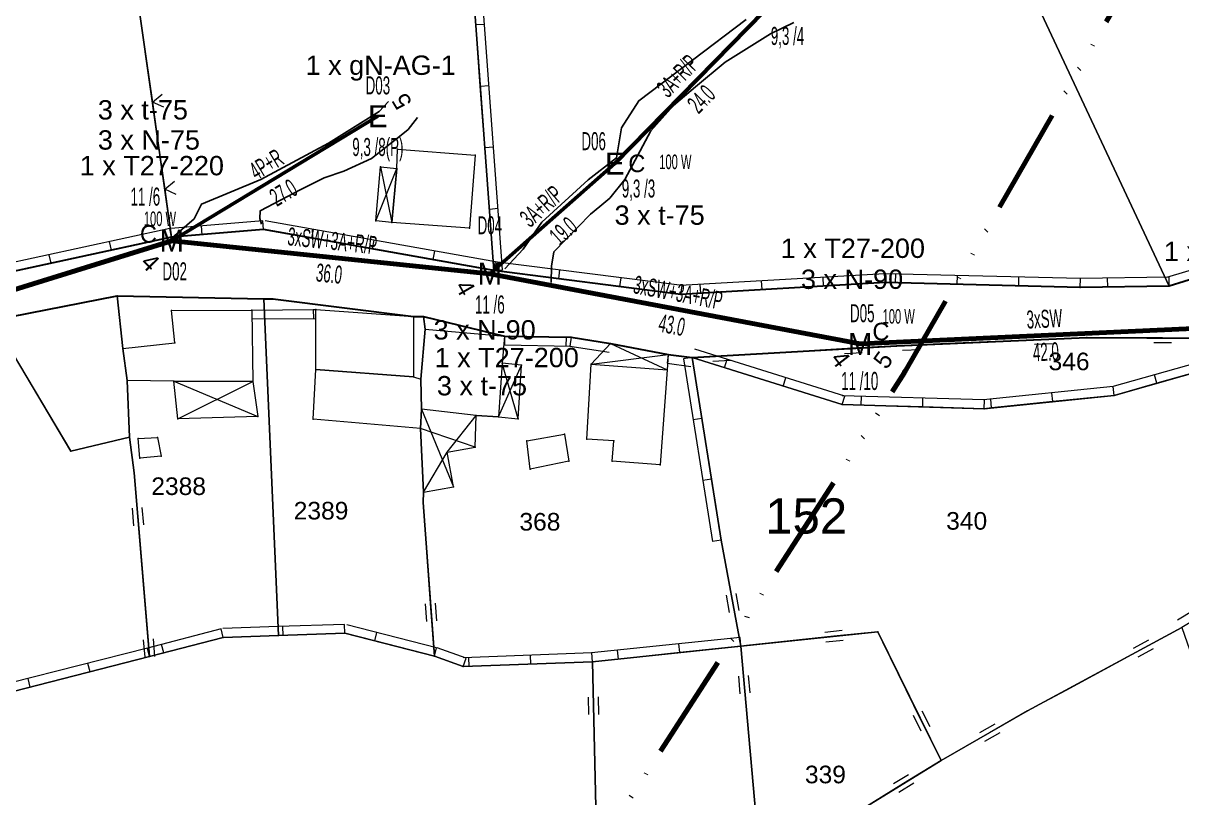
# Model space of a CAD drawing. Header units: millimetres. Extents: x 614452 to 616952, y 4151662 to 4153442.
# Drawn here: x 615703.1 to 615834.9, y 4152404.9 to 4152493 of the extents above; entities that cross this region are included whole.
import ezdxf
from ezdxf.enums import TextEntityAlignment as Align
from ezdxf.xclip import XClip

# ---------------------------------------------------------------- set-up
doc = ezdxf.new("R2010")
doc.units = ezdxf.units.MM
doc.header["$XCLIPFRAME"] = 2
doc.linetypes.add('ACAD_ISO14W100', pattern=[24, 12, -3, 0, -3, 0, -3, 0, -3])
for name, color, linetype, lineweight in [('02_ADA_ALN_YENI', 7, 'Continuous', 30), ('02_ADA_NO_YENI', 18, 'Continuous', 0), ('03_PARSEL_ALN_ESKI', 18, 'Continuous', 0), ('03_PARSEL_ALN_YENI', 171, 'Continuous', 0), ('03_PARSEL_NO_ESKI', 5, 'Continuous', 0), ('03_PARSEL_SNR_YENI', 5, 'Continuous', 0), ('04_YAPI_ALN_TSCLSIZ', 18, 'Continuous', 0), ('04_YAPI_SNR_TSCL', 232, 'Continuous', 0), ('04_YAPI_SNR_TSCLSZ', 77, 'Continuous', 0), ('06_DETAY_SNR_KROKI', 4, 'Continuous', 0), ('07_SNRTIP_GECERLI', 30, 'Continuous', 0), ('07_SNRTIP_SABIT', 18, 'Continuous', 0), ('DIREK_AG_YENI', 108, 'Continuous', 25), ('DIREK_OG_YENI', 10, 'Continuous', 25), ('HAT_AG_HAVAI_YENI', 3, 'Continuous', 50), ('HAT_OG_HAVAI_YENI', 1, 'Continuous', 70), ('NOKTA_PARSEL_ESKI', 6, 'Continuous', 0), ('NOKTA_PARSEL_YENI', 30, 'Continuous', 0), ('NOKTA_YAPI_TSCL', 232, 'Continuous', 0), ('NOKTA_YAPI_TSCLSIZ', 77, 'Continuous', 0), ('TRAFO_BOLGE_TUM', 254, 'ACAD_ISO14W100', 70)]:
    doc.layers.add(name, color=color, linetype=linetype, lineweight=lineweight)
doc.layers.add('LAMBA_GUCU', color=4, linetype='Continuous')
doc.layers.add('Unknown_Point_Feature', color=7, linetype='Continuous')
doc.styles.add('Direk', font='B_CAD')
doc.styles.get("Standard").update_dxf_attribs({"font": 'Arial'})

# ---------------------------------------------------------------- blocks, each defined once
blk = doc.blocks.new('fggg')
at = {"layer": '02_ADA_ALN_YENI', "color": 252}
for points in [[(615843.67, 4152466.25, 0), (615833.43, 4152463.1, 0), (615823.31, 4152462.94, 0), (615801.12, 4152463.5, 0), (615777.92, 4152462.15, 0), (615756.64, 4152464.87, 0), (615730.45, 4152469.52, 0), (615720, 4152468.64, 0), (615697.59, 4152463.79, 0)], [(615699.68, 4152459.21, 0), (615713.81, 4152461.97, 0), (615730.51, 4152461.65, 0), (615731.51, 4152461.66, 0), (615747.52, 4152459.63, 0), (615748.65, 4152459.64, 0), (615757.86, 4152457.41, 0), (615765.42, 4152457.27, 0), (615769.92, 4152456.57, 0), (615776.48, 4152455.33, 0), (615779.18, 4152454.96, 0), (615802.46, 4152456.31, 0), (615824.07, 4152457.26, 0), (615837.67, 4152457.19, 0)]]:
    blk.add_polyline3d(points, dxfattribs=at)
at = {"layer": '03_PARSEL_ALN_ESKI', "color": 252}
for p in [(615822.34, 4152454.53), (615721.2, 4152440.35), (615737.39, 4152437.57), (615762.17, 4152436.31), (615810.7, 4152436.41), (615794.64, 4152407.59)]:
    blk.add_point(p, dxfattribs=at)
at = {"layer": '03_PARSEL_ALN_YENI', "color": 252}
for points in [[(615742.03, 4152608.91, 0), (615892.46, 4152514.42, 0), (615920.44, 4152516.29, 0), (615908.14, 4152502.5, 0), (615901.9, 4152496.9, 0), (615887.65, 4152486.41, 0), (615870.13, 4152476.76, 0), (615863.78, 4152472.74, 0), (615843.67, 4152466.25, 0), (615833.43, 4152463.1, 0), (615797.02, 4152540.78, 0), (615772.25, 4152571.92, 0), (615761.13, 4152580.07, 0), (615758.13, 4152585.47, 0), (615747.06, 4152595.76, 0), (615734.79, 4152607.75, 0), (615742.03, 4152608.91, 0)], [(615715.08, 4152524.55, 0), (615714.56, 4152564.03, 0), (615717.37, 4152565.53, 0), (615718.56, 4152565.96, 0), (615736.51, 4152571.55, 0), (615753.98, 4152576.71, 0), (615761.13, 4152580.07, 0), (615772.25, 4152571.92, 0), (615797.02, 4152540.78, 0), (615833.43, 4152463.1, 0), (615823.31, 4152462.94, 0), (615801.12, 4152463.5, 0), (615777.92, 4152462.15, 0), (615756.64, 4152464.87, 0), (615754.48, 4152494.27, 0), (615753.4, 4152516.45, 0), (615734.67, 4152520.11, 0), (615715.08, 4152524.55, 0)], [(615756.64, 4152464.87, 0), (615730.45, 4152469.52, 0), (615720, 4152468.64, 0), (615715.71, 4152498.84, 0), (615715.08, 4152524.55, 0), (615734.67, 4152520.11, 0), (615753.4, 4152516.45, 0), (615754.48, 4152494.27, 0), (615756.64, 4152464.87, 0)], [(615873.45, 4152470.33, 0), (615906.6, 4152476.74, 0), (615904.67, 4152472.52, 0), (615879.42, 4152465.08, 0), (615869.41, 4152462.02, 0), (615858.41, 4152460.37, 0), (615848.05, 4152456.7, 0), (615838.77, 4152453.95, 0), (615827.16, 4152450.67, 0), (615812.4, 4152449.16, 0), (615796.23, 4152449.63, 0), (615779.18, 4152454.96, 0), (615802.46, 4152456.31, 0), (615824.07, 4152457.26, 0), (615837.67, 4152457.19, 0), (615846.6, 4152460.28, 0), (615862.2, 4152465.2, 0), (615873.45, 4152470.33, 0)], [(615685.83, 4152454.94, 0), (615699.68, 4152459.21, 0), (615713.81, 4152461.97, 0), (615714.45, 4152456, 0), (615714.94, 4152452.37, 0), (615715.22, 4152445.93, 0), (615715.75, 4152441.88, 0), (615717.51, 4152420.98, 0), (615701.99, 4152417.02, 0), (615698.18, 4152414.17, 0), (615692.83, 4152428, 0), (615691.05, 4152434.02, 0), (615690.86, 4152435.26, 0), (615689.56, 4152442.58, 0), (615686.23, 4152454.13, 0), (615685.83, 4152454.94, 0)], [(615730.51, 4152461.65, 0), (615732.16, 4152423.39, 0), (615725.88, 4152423.17, 0), (615717.51, 4152420.98, 0), (615715.75, 4152441.88, 0), (615715.22, 4152445.93, 0), (615714.94, 4152452.37, 0), (615714.45, 4152456, 0), (615713.81, 4152461.97, 0), (615730.51, 4152461.65, 0)], [(615732.16, 4152423.39, 0), (615730.51, 4152461.65, 0), (615731.51, 4152461.66, 0), (615747.52, 4152459.63, 0), (615748.65, 4152459.64, 0), (615748.84, 4152458.18, 0), (615748.35, 4152452.51, 0), (615748.41, 4152449.12, 0), (615748.31, 4152446.91, 0), (615748.64, 4152439.68, 0), (615748.62, 4152438.5, 0), (615749.88, 4152421.02, 0), (615739.69, 4152423.64, 0), (615732.16, 4152423.39, 0)], [(615784.74, 4152422.17, 0), (615767.84, 4152420.4, 0), (615753.17, 4152419.85, 0), (615749.88, 4152421.02, 0), (615748.62, 4152438.5, 0), (615748.64, 4152439.68, 0), (615748.31, 4152446.91, 0), (615748.41, 4152449.12, 0), (615748.35, 4152452.51, 0), (615748.84, 4152458.18, 0), (615748.65, 4152459.64, 0), (615757.86, 4152457.41, 0), (615765.42, 4152457.27, 0), (615769.92, 4152456.57, 0), (615776.48, 4152455.33, 0), (615779.18, 4152454.96, 0), (615782.48, 4152434.22, 0), (615784.74, 4152422.17, 0)], [(615812.4, 4152449.16, 0), (615827.16, 4152450.67, 0), (615838.77, 4152453.95, 0), (615848.05, 4152456.7, 0), (615852.01, 4152447.82, 0), (615844.1, 4152440.35, 0), (615838.28, 4152433.59, 0), (615838.59, 4152426.51, 0), (615834.86, 4152424.28, 0), (615817.33, 4152414.81, 0), (615807.49, 4152409.17, 0), (615800.28, 4152423.81, 0), (615784.74, 4152422.17, 0), (615782.48, 4152434.22, 0), (615779.18, 4152454.96, 0), (615796.23, 4152449.63, 0), (615812.4, 4152449.16, 0)], [(615842.75, 4152401.69, 0), (615826.14, 4152392.46, 0), (615819.05, 4152387.99, 0), (615808.41, 4152382.93, 0), (615804.2, 4152392.84, 0), (615798.5, 4152403.65, 0), (615807.49, 4152409.17, 0), (615817.33, 4152414.81, 0), (615834.86, 4152424.28, 0), (615842.75, 4152401.69, 0)], [(615767.86, 4152371.65, 0), (615748.62, 4152379.49, 0), (615727.68, 4152390.42, 0), (615719.24, 4152393.7, 0), (615711.92, 4152394.33, 0), (615700.6, 4152398.98, 0), (615690.65, 4152403.47, 0), (615690.33, 4152406.08, 0), (615698.18, 4152414.17, 0), (615701.99, 4152417.02, 0), (615717.51, 4152420.98, 0), (615725.88, 4152423.17, 0), (615732.16, 4152423.39, 0), (615739.69, 4152423.64, 0), (615749.88, 4152421.02, 0), (615753.17, 4152419.85, 0), (615767.84, 4152420.4, 0), (615768.38, 4152397.34, 0), (615775.99, 4152373.46, 0), (615767.86, 4152371.65, 0)], [(615784.74, 4152422.17, 0), (615800.28, 4152423.81, 0), (615807.49, 4152409.17, 0), (615798.5, 4152403.65, 0), (615804.2, 4152392.84, 0), (615808.41, 4152382.93, 0), (615793.33, 4152378.38, 0), (615786.9, 4152397.88, 0), (615784.74, 4152422.17, 0)], [(615793.33, 4152378.38, 0), (615775.99, 4152373.46, 0), (615768.38, 4152397.34, 0), (615767.84, 4152420.4, 0), (615784.74, 4152422.17, 0), (615786.9, 4152397.88, 0), (615793.33, 4152378.38, 0)]]:
    blk.add_polyline3d(points, close=True, dxfattribs=at)
blk.add_polyline3d([(615690.13, 4152550.38, 0), (615714.56, 4152564.03, 0), (615715.08, 4152524.55, 0), (615715.71, 4152498.84, 0), (615720, 4152468.64, 0), (615697.59, 4152463.79, 0)], dxfattribs=at)
at = {"layer": '03_PARSEL_SNR_YENI', "color": 252}
for p, q in [((615747.52, 4152459.63, 641.89), (615748.65, 4152459.64, 642.28)), ((615748.65, 4152459.64, 642.28), (615748.84, 4152458.18, 641.57)), ((615757.86, 4152457.41, 0.95), (615757.85, 4152456.41, 0.95)), ((615757.86, 4152457.41, 0.95), (615764.86, 4152457.28, 0.95)), ((615764.86, 4152457.28, 0.95), (615764.84, 4152456.28, 0.95)), ((615764.86, 4152457.28, 0.95), (615765.42, 4152457.27, 0.95)), ((615765.42, 4152457.27, 0.95), (615765.27, 4152456.28, 0.95)), ((615765.42, 4152457.27, 0.95), (615769.92, 4152456.57, 0.95)), ((615757.85, 4152456.41, 0.95), (615765.4, 4152456.27, 0.95)), ((615765.27, 4152456.28, 0.95), (615769.77, 4152455.59, 0.95)), ((615776.48, 4152455.33, 0.95), (615776.34, 4152454.34, 0.95)), ((615776.48, 4152455.33, 0.95), (615779.18, 4152454.96, 0.95)), ((615776.34, 4152454.34, 0.95), (615779.05, 4152453.97, 0.95)), ((615715.75, 4152441.88, 0.95), (615715.22, 4152445.93, 0.95)), ((615748.62, 4152438.5, 0.95), (615748.64, 4152439.68, 0.95))]:
    blk.add_line(p, q, dxfattribs=at)
for p in [(615757.86, 4152457.41, 640.88), (615765.42, 4152457.27, 641.1), (615765.42, 4152457.27, 641.1), (615769.92, 4152456.57, 641.05), (615776.48, 4152455.33, 640.03), (615779.18, 4152454.96, 640.67), (615715.22, 4152445.93, 638.24), (615715.75, 4152441.88, 634.93), (615748.64, 4152439.68, 636.74), (615748.62, 4152438.5, 634.32)]:
    blk.add_point(p, dxfattribs=at)
at = {"layer": '04_YAPI_ALN_TSCLSIZ', "color": 252}
for points in [[(615754.52, 4152477.97, 0), (615753.89, 4152469.66, 0), (615745.06, 4152470.31, 0), (615745.62, 4152476.47, 0), (615745.7, 4152478.66, 0), (615754.52, 4152477.97, 0)], [(615715.22, 4152445.93, 0), (615708.55, 4152444.35, 0), (615699.68, 4152459.21, 0), (615713.81, 4152461.97, 0), (615714.45, 4152456, 0), (615714.94, 4152452.37, 0), (615715.22, 4152445.93, 0)], [(615719.98, 4152460.33, 0), (615729.12, 4152460.37, 0), (615729.26, 4152452.26, 0), (615720.25, 4152452.28, 0), (615714.94, 4152452.37, 0), (615714.45, 4152456, 0), (615720.38, 4152456.64, 0), (615719.98, 4152460.33, 0)], [(615736.41, 4152460.42, 0), (615747.52, 4152459.63, 0), (615747.5, 4152452.77, 0), (615736.4, 4152453.63, 0), (615736.41, 4152460.42, 0)], [(615748.84, 4152458.18, 0), (615757.86, 4152457.41, 0), (615757.6, 4152454.34, 0), (615757.17, 4152448.23, 0), (615754.62, 4152448.4, 0), (615748.41, 4152449.12, 0), (615748.35, 4152452.51, 0), (615748.84, 4152458.18, 0)], [(615736.4, 4152453.63, 0), (615747.5, 4152452.77, 0), (615748.35, 4152452.51, 0), (615748.41, 4152449.12, 0), (615748.31, 4152446.91, 0), (615736.1, 4152447.98, 0), (615736.4, 4152453.63, 0)], [(615716.22, 4152445.77, 0), (615718.39, 4152445.88, 0), (615718.83, 4152443.75, 0), (615716.4, 4152443.52, 0), (615716.22, 4152445.77, 0)], [(615765.15, 4152443.21, 0), (615760.77, 4152442.3, 0), (615760.39, 4152445.52, 0), (615764.66, 4152446.27, 0), (615765.15, 4152443.21, 0)]]:
    blk.add_polyline3d(points, close=True, dxfattribs=at)
at = {"layer": '04_YAPI_SNR_TSCL', "color": 252}
for p, q in [((615767.21, 4152445.71, 638.95), (615767.7, 4152454.2, 640.51)), ((615767.7, 4152454.2, 640.51), (615776.34, 4152453.58, 640.78)), ((615776.34, 4152453.58, 640.78), (615775.57, 4152442.79, 637.74)), ((615770.27, 4152445.49, 638.64), (615767.21, 4152445.71, 638.95)), ((615770.1, 4152443.19, 638.31), (615770.27, 4152445.49, 638.64)), ((615775.57, 4152442.79, 637.74), (615770.1, 4152443.19, 638.31))]:
    blk.add_line(p, q, dxfattribs=at)
at = {"layer": '04_YAPI_SNR_TSCLSZ', "color": 252}
for p, q in [((615745.62, 4152476.47, 644.55), (615745.7, 4152478.66, 644.89)), ((615745.7, 4152478.66, 644.89), (615754.52, 4152477.97, 646.5)), ((615754.52, 4152477.97, 646.5), (615753.89, 4152469.66, 644.37)), ((615743.21, 4152470.51, 644.11), (615743.77, 4152476.64, 644.71)), ((615743.21, 4152470.51, 644.11), (615745.62, 4152476.47, 644.55)), ((615743.77, 4152476.64, 644.71), (615745.62, 4152476.47, 644.55)), ((615743.77, 4152476.64, 644.71), (615745.06, 4152470.31, 644.17)), ((615745.62, 4152476.47, 644.55), (615745.06, 4152470.31, 644.17)), ((615745.06, 4152470.31, 644.17), (615743.21, 4152470.51, 644.11)), ((615753.89, 4152469.66, 644.37), (615745.06, 4152470.31, 644.17)), ((615713.81, 4152461.97, 641.52), (615699.68, 4152459.21, 641.72)), ((615714.45, 4152456, 640.31), (615713.81, 4152461.97, 641.52)), ((615719.98, 4152460.33, 640.49), (615729.12, 4152460.37, 640.71)), ((615720.38, 4152456.64, 641.4), (615719.98, 4152460.33, 640.49)), ((615729.12, 4152460.37, 640.71), (615729.26, 4152452.26, 639.58)), ((615736.4, 4152453.63, 641.12), (615736.41, 4152460.42, 641.79)), ((615736.41, 4152460.42, 641.79), (615747.52, 4152459.63, 641.89)), ((615699.68, 4152459.21, 641.72), (615708.55, 4152444.35, 638.69)), ((615747.52, 4152459.63, 641.89), (615747.5, 4152452.77, 639.81)), ((615748.35, 4152452.51, 639), (615748.84, 4152458.18, 641.57)), ((615748.84, 4152458.18, 641.57), (615757.86, 4152457.41, 640.88)), ((615757.86, 4152457.41, 640.88), (615757.6, 4152454.34, 641.77)), ((615714.45, 4152456, 640.31), (615720.38, 4152456.64, 641.4)), ((615714.94, 4152452.37, 642.35), (615714.45, 4152456, 640.31)), ((615767.7, 4152454.2, 640.51), (615769.92, 4152456.57, 641.05)), ((615769.92, 4152456.57, 641.05), (615776.48, 4152455.33, 640.03)), ((615769.92, 4152456.57, 641.05), (615776.34, 4152453.58, 640.78)), ((615767.7, 4152454.2, 640.51), (615776.48, 4152455.33, 640.03)), ((615776.48, 4152455.33, 640.03), (615776.34, 4152453.58, 640.78)), ((615736.1, 4152447.98, 637.04), (615736.4, 4152453.63, 641.12)), ((615736.4, 4152453.63, 641.12), (615747.5, 4152452.77, 639.81)), ((615757.6, 4152454.34, 641.77), (615757.17, 4152448.23, 638.44)), ((615757.17, 4152448.23, 638.44), (615759.78, 4152454.1, 641.19)), ((615759.78, 4152454.1, 641.19), (615757.6, 4152454.34, 641.77)), ((615759.4, 4152448.02, 641.82), (615757.6, 4152454.34, 641.77)), ((615759.4, 4152448.02, 641.82), (615759.78, 4152454.1, 641.19)), ((615720.25, 4152452.28, 640.7), (615714.94, 4152452.37, 642.35)), ((615715.22, 4152445.93, 638.24), (615714.94, 4152452.37, 642.35)), ((615720.25, 4152452.28, 640.7), (615729.26, 4152452.26, 639.58)), ((615720.7, 4152448.02, 640.17), (615720.25, 4152452.28, 640.7)), ((615720.25, 4152452.28, 640.7), (615729.82, 4152448.27, 636.74)), ((615720.7, 4152448.02, 640.17), (615729.26, 4152452.26, 639.58)), ((615729.26, 4152452.26, 639.58), (615729.82, 4152448.27, 636.74)), ((615747.5, 4152452.77, 639.81), (615748.35, 4152452.51, 639)), ((615748.35, 4152452.51, 639), (615748.41, 4152449.12, 637.11)), ((615729.82, 4152448.27, 636.74), (615720.7, 4152448.02, 640.17)), ((615748.31, 4152446.91, 637.9), (615736.1, 4152447.98, 637.04)), ((615748.41, 4152449.12, 637.11), (615748.31, 4152446.91, 637.9)), ((615748.41, 4152449.12, 637.11), (615752.05, 4152440.29, 636.62)), ((615754.62, 4152448.4, 638.56), (615748.41, 4152449.12, 637.11)), ((615751.35, 4152444.2, 639.33), (615754.62, 4152448.4, 638.56)), ((615754.52, 4152444.77, 637.62), (615754.62, 4152448.4, 638.56)), ((615754.62, 4152448.4, 638.56), (615757.17, 4152448.23, 638.44)), ((615757.17, 4152448.23, 638.44), (615759.4, 4152448.02, 641.82)), ((615748.31, 4152446.91, 637.9), (615748.64, 4152439.68, 636.74)), ((615754.52, 4152444.77, 637.62), (615748.31, 4152446.91, 637.9)), ((615708.55, 4152444.35, 638.69), (615715.22, 4152445.93, 638.24)), ((615716.22, 4152445.77, 637.52), (615718.39, 4152445.88, 638.51)), ((615716.4, 4152443.52, 637.06), (615716.22, 4152445.77, 637.52)), ((615718.39, 4152445.88, 638.51), (615718.83, 4152443.75, 636.47)), ((615760.39, 4152445.52, 640.73), (615764.66, 4152446.27, 639.53)), ((615760.77, 4152442.3, 639.49), (615760.39, 4152445.52, 640.73)), ((615764.66, 4152446.27, 639.53), (615765.15, 4152443.21, 639.53)), ((615748.64, 4152439.68, 636.74), (615751.35, 4152444.2, 639.33)), ((615751.35, 4152444.2, 639.33), (615754.52, 4152444.77, 637.62)), ((615752.05, 4152440.29, 636.62), (615751.35, 4152444.2, 639.33)), ((615718.83, 4152443.75, 636.47), (615716.4, 4152443.52, 637.06)), ((615765.15, 4152443.21, 639.53), (615760.77, 4152442.3, 639.49)), ((615748.64, 4152439.68, 636.74), (615752.05, 4152440.29, 636.62))]:
    blk.add_line(p, q, dxfattribs=at)
at = {"layer": '06_DETAY_SNR_KROKI', "color": 252}
for p, q in [((615754.59, 4152492.8, 0.95), (615754.48, 4152494.27, 0.95)), ((615757.64, 4152464.95, 0.95), (615755.48, 4152494.34, 0.95)), ((615716.41, 4152493.89, 0.95), (615717.12, 4152488.94, 0.95)), ((615754.59, 4152492.8, 0.95), (615755.59, 4152492.87, 0.95)), ((615755.1, 4152485.82, 0.95), (615754.59, 4152492.8, 0.95)), ((615717.12, 4152488.94, 0.95), (615717.82, 4152483.99, 0.95)), ((615717.82, 4152483.99, 0.95), (615718.92, 4152484.9, 0.95)), ((615755.1, 4152485.82, 0.95), (615756.1, 4152485.89, 0.95)), ((615755.62, 4152478.83, 0.95), (615755.1, 4152485.82, 0.95)), ((615719.13, 4152483.41, 0.95), (615717.82, 4152483.99, 0.95)), ((615717.82, 4152483.99, 0.95), (615718.52, 4152479.04, 0.95)), ((615718.52, 4152479.04, 0.95), (615719.23, 4152474.09, 0.95)), ((615755.62, 4152478.83, 0.95), (615756.61, 4152478.91, 0.95)), ((615756.13, 4152471.85, 0.95), (615755.62, 4152478.83, 0.95)), ((615719.23, 4152474.09, 0.95), (615720.33, 4152475, 0.95)), ((615720.54, 4152473.51, 0.95), (615719.23, 4152474.09, 0.95)), ((615719.23, 4152474.09, 0.95), (615719.93, 4152469.14, 0.95)), ((615756.13, 4152471.85, 0.95), (615757.13, 4152471.93, 0.95)), ((615756.64, 4152464.87, 0.95), (615756.13, 4152471.85, 0.95)), ((615730.37, 4152470.51, 0.95), (615719.92, 4152469.64, 0.95)), ((615730.45, 4152469.52, 0.95), (615730.37, 4152470.51, 0.95)), ((615756.82, 4152465.86, 0.95), (615730.63, 4152470.5, 0.95)), ((615719.79, 4152469.62, 0.95), (615697.38, 4152464.77, 0.95)), ((615720, 4152468.64, 0.95), (615719.79, 4152469.62, 0.95)), ((615719.93, 4152469.14, 0.95), (615720, 4152468.64, 0.95)), ((615723.48, 4152468.93, 0.95), (615723.39, 4152469.93, 0.95)), ((615730.45, 4152469.52, 0.95), (615723.48, 4152468.93, 0.95)), ((615735.96, 4152468.54, 0.95), (615730.45, 4152469.52, 0.95)), ((615735.96, 4152468.54, 0.95), (615736.14, 4152469.52, 0.95)), ((615713.16, 4152467.16, 0.95), (615712.95, 4152468.14, 0.95)), ((615720, 4152468.64, 0.95), (615713.16, 4152467.16, 0.95)), ((615723.48, 4152468.93, 0.95), (615720, 4152468.64, 0.95)), ((615742.86, 4152467.32, 0.95), (615735.96, 4152468.54, 0.95)), ((615742.86, 4152467.32, 0.95), (615743.03, 4152468.3, 0.95)), ((615706.32, 4152465.68, 0.95), (615706.1, 4152466.66, 0.95)), ((615713.16, 4152467.16, 0.95), (615706.32, 4152465.68, 0.95)), ((615749.75, 4152466.09, 0.95), (615742.86, 4152467.32, 0.95)), ((615749.75, 4152466.09, 0.95), (615749.92, 4152467.08, 0.95)), ((615843.38, 4152467.2, 0.95), (615833.13, 4152464.05, 0.95)), ((615706.32, 4152465.68, 0.95), (615699.47, 4152464.2, 0.95)), ((615756.64, 4152464.87, 0.95), (615749.75, 4152466.09, 0.95)), ((615756.64, 4152464.87, 0.95), (615756.82, 4152465.86, 0.95)), ((615778.04, 4152463.14, 0.95), (615756.77, 4152465.86, 0.95)), ((615757.09, 4152464.82, 0.95), (615757.21, 4152465.81, 0.95)), ((615756.64, 4152464.87, 0.95), (615757.64, 4152464.95, 0.95)), ((615757.09, 4152464.82, 0.95), (615756.64, 4152464.87, 0.95)), ((615764.03, 4152463.93, 0.95), (615757.09, 4152464.82, 0.95)), ((615764.03, 4152463.93, 0.95), (615764.16, 4152464.92, 0.95)), ((615770.97, 4152463.04, 0.95), (615764.03, 4152463.93, 0.95)), ((615770.97, 4152463.04, 0.95), (615771.1, 4152464.03, 0.95)), ((615801.07, 4152464.49, 0.95), (615777.86, 4152463.15, 0.95)), ((615794.14, 4152463.09, 0.95), (615794.08, 4152464.09, 0.95)), ((615801.12, 4152463.5, 0.95), (615801.07, 4152464.49, 0.95)), ((615823.33, 4152463.94, 0.95), (615801.15, 4152464.5, 0.95)), ((615802.31, 4152463.47, 0.95), (615802.34, 4152464.47, 0.95)), ((615809.31, 4152463.29, 0.95), (615809.34, 4152464.29, 0.95)), ((615816.31, 4152463.11, 0.95), (615816.34, 4152464.11, 0.95)), ((615833.41, 4152464.1, 0.95), (615823.29, 4152463.94, 0.95)), ((615823.31, 4152462.94, 0.95), (615823.33, 4152463.94, 0.95)), ((615826.43, 4152462.99, 0.95), (615826.41, 4152463.99, 0.95)), ((615833.43, 4152463.1, 0.95), (615833.41, 4152464.1, 0.95)), ((615836.98, 4152464.19, 0.95), (615833.43, 4152463.1, 0.95)), ((615777.92, 4152462.15, 0.95), (615770.97, 4152463.04, 0.95)), ((615777.92, 4152462.15, 0.95), (615778.04, 4152463.14, 0.95)), ((615780.16, 4152462.28, 0.95), (615780.1, 4152463.28, 0.95)), ((615787.15, 4152462.69, 0.95), (615780.16, 4152462.28, 0.95)), ((615787.15, 4152462.69, 0.95), (615787.09, 4152463.69, 0.95)), ((615794.14, 4152463.09, 0.95), (615787.15, 4152462.69, 0.95)), ((615801.12, 4152463.5, 0.95), (615794.14, 4152463.09, 0.95)), ((615802.31, 4152463.47, 0.95), (615801.12, 4152463.5, 0.95)), ((615809.31, 4152463.29, 0.95), (615802.31, 4152463.47, 0.95)), ((615816.31, 4152463.11, 0.95), (615809.31, 4152463.29, 0.95)), ((615823.31, 4152462.94, 0.95), (615816.31, 4152463.11, 0.95)), ((615826.43, 4152462.99, 0.95), (615823.31, 4152462.94, 0.95)), ((615833.43, 4152463.1, 0.95), (615826.43, 4152462.99, 0.95)), ((615780.16, 4152462.28, 0.95), (615777.92, 4152462.15, 0.95)), ((615729.12, 4152460.37, 0.95), (615736.12, 4152460.42, 0.95)), ((615729.12, 4152460.37, 0.95), (615729.13, 4152459.37, 0.95)), ((615736.12, 4152460.42, 0.95), (615736.13, 4152459.42, 0.95)), ((615736.12, 4152460.42, 0.95), (615736.41, 4152460.42, 0.95)), ((615729.13, 4152459.37, 0.95), (615736.42, 4152459.42, 0.95)), ((615824.07, 4152457.26, 0.95), (615819.08, 4152457.04, 0.95)), ((615832.67, 4152457.22, 0.95), (615824.07, 4152457.26, 0.95)), ((615837.67, 4152457.19, 0.95), (615832.67, 4152457.22, 0.95)), ((615796.53, 4152450.59, 0.95), (615779.48, 4152455.92, 0.95)), ((615797.47, 4152456.02, 0.95), (615787.49, 4152455.44, 0.95)), ((615802.46, 4152456.31, 0.95), (615797.47, 4152456.02, 0.95)), ((615804.09, 4152456.38, 0.95), (615802.46, 4152456.31, 0.95)), ((615805.12, 4152455.86, 0.95), (615803.12, 4152455.77, 0.95)), ((615809.09, 4152456.6, 0.95), (615804.09, 4152456.38, 0.95)), ((615819.08, 4152457.04, 0.95), (615809.09, 4152456.6, 0.95)), ((615820.1, 4152456.52, 0.95), (615818.1, 4152456.44, 0.95)), ((615833.67, 4152456.65, 0.95), (615831.67, 4152456.66, 0.95)), ((615779.18, 4152454.96, 0.95), (615778.2, 4152454.81, 0.95)), ((615778.2, 4152454.81, 0.95), (615781.49, 4152434.06, 0.95)), ((615782.5, 4152455.16, 0.95), (615779.18, 4152454.96, 0.95)), ((615782.87, 4152453.81, 0.95), (615779.18, 4152454.96, 0.95)), ((615779.18, 4152454.96, 0.95), (615780.28, 4152448.05, 0.95)), ((615783.53, 4152454.65, 0.95), (615781.53, 4152454.54, 0.95)), ((615787.49, 4152455.44, 0.95), (615782.5, 4152455.16, 0.95)), ((615782.87, 4152453.81, 0.95), (615783.17, 4152454.77, 0.95)), ((615798.5, 4152455.52, 0.95), (615796.51, 4152455.4, 0.95)), ((615838.5, 4152454.91, 0.95), (615826.89, 4152451.64, 0.95)), ((615789.55, 4152451.72, 0.95), (615782.87, 4152453.81, 0.95)), ((615838.77, 4152453.95, 0.95), (615832.03, 4152452.05, 0.95)), ((615789.55, 4152451.72, 0.95), (615789.85, 4152452.68, 0.95)), ((615832.03, 4152452.05, 0.95), (615827.16, 4152450.67, 0.95)), ((615832.03, 4152452.05, 0.95), (615831.76, 4152453.01, 0.95)), ((615796.23, 4152449.63, 0.95), (615789.55, 4152451.72, 0.95)), ((615796.23, 4152449.63, 0.95), (615796.53, 4152450.59, 0.95)), ((615812.43, 4152450.16, 0.95), (615796.26, 4152450.63, 0.95)), ((615798.41, 4152449.57, 0.95), (615798.44, 4152450.57, 0.95)), ((615827.05, 4152451.67, 0.95), (615812.3, 4152450.15, 0.95)), ((615820.19, 4152449.96, 0.95), (615820.09, 4152450.95, 0.95)), ((615827.16, 4152450.67, 0.95), (615820.19, 4152449.96, 0.95)), ((615827.16, 4152450.67, 0.95), (615827.05, 4152451.67, 0.95)), ((615798.41, 4152449.57, 0.95), (615796.23, 4152449.63, 0.95)), ((615805.4, 4152449.36, 0.95), (615798.41, 4152449.57, 0.95)), ((615805.4, 4152449.36, 0.95), (615805.43, 4152450.36, 0.95)), ((615812.4, 4152449.16, 0.95), (615805.4, 4152449.36, 0.95)), ((615812.4, 4152449.16, 0.95), (615812.43, 4152450.16, 0.95)), ((615813.23, 4152449.24, 0.95), (615812.4, 4152449.16, 0.95)), ((615813.23, 4152449.24, 0.95), (615813.13, 4152450.24, 0.95)), ((615820.19, 4152449.96, 0.95), (615813.23, 4152449.24, 0.95)), ((615780.28, 4152448.05, 0.95), (615779.29, 4152447.89, 0.95)), ((615780.28, 4152448.05, 0.95), (615781.38, 4152441.14, 0.95)), ((615715.75, 4152441.88, 0.95), (615716.17, 4152436.9, 0.95)), ((615781.38, 4152441.14, 0.95), (615780.39, 4152440.98, 0.95)), ((615781.38, 4152441.14, 0.95), (615782.48, 4152434.22, 0.95)), ((615715.52, 4152437.85, 0.95), (615715.69, 4152435.86, 0.95)), ((615716.64, 4152437.94, 0.95), (615716.81, 4152435.95, 0.95)), ((615748.81, 4152435.99, 0.95), (615748.62, 4152438.5, 0.95)), ((615716.17, 4152436.9, 0.95), (615717.01, 4152426.93, 0.95)), ((615749.52, 4152426.01, 0.95), (615748.81, 4152435.99, 0.95)), ((615782.48, 4152434.22, 0.95), (615781.49, 4152434.07, 0.95)), ((615782.48, 4152434.22, 0.95), (615782.48, 4152434.22, 0.95)), ((615783.81, 4152427.09, 0.95), (615782.48, 4152434.22, 0.95)), ((615784.55, 4152426.21, 0.95), (615784.18, 4152428.17, 0.95)), ((615717.01, 4152426.93, 0.95), (615717.43, 4152421.95, 0.95)), ((615749.03, 4152424.97, 0.95), (615748.89, 4152426.97, 0.95)), ((615750.15, 4152425.05, 0.95), (615750.01, 4152427.05, 0.95)), ((615783.45, 4152426, 0.95), (615783.08, 4152427.96, 0.95)), ((615784.74, 4152422.17, 0.95), (615783.81, 4152427.09, 0.95)), ((615838.08, 4152427.37, 0.95), (615834.35, 4152425.13, 0.95)), ((615749.88, 4152421.02, 0.95), (615749.52, 4152426.01, 0.95)), ((615732.13, 4152424.39, 0.95), (615725.85, 4152424.17, 0.95)), ((615739.66, 4152424.64, 0.95), (615732.13, 4152424.39, 0.95)), ((615732.16, 4152423.39, 0.95), (615732.13, 4152424.39, 0.95)), ((615732.7, 4152423.4, 0.95), (615732.66, 4152424.4, 0.95)), ((615739.69, 4152423.64, 0.95), (615739.66, 4152424.64, 0.95)), ((615750.13, 4152421.99, 0.95), (615739.94, 4152424.61, 0.95)), ((615834.86, 4152424.28, 0.95), (615830.47, 4152421.9, 0.95)), ((615716.78, 4152422.9, 0.95), (615716.95, 4152420.91, 0.95)), ((615725.63, 4152424.14, 0.95), (615717.25, 4152421.95, 0.95)), ((615717.9, 4152423, 0.95), (615718.07, 4152421, 0.95)), ((615725.88, 4152423.17, 0.95), (615719.11, 4152421.4, 0.95)), ((615725.88, 4152423.17, 0.95), (615725.63, 4152424.14, 0.95)), ((615732.16, 4152423.39, 0.95), (615725.88, 4152423.17, 0.95)), ((615732.7, 4152423.4, 0.95), (615732.16, 4152423.39, 0.95)), ((615739.69, 4152423.64, 0.95), (615732.7, 4152423.4, 0.95)), ((615743.1, 4152422.77, 0.95), (615739.69, 4152423.64, 0.95)), ((615743.1, 4152422.77, 0.95), (615743.35, 4152423.74, 0.95)), ((615784.63, 4152423.17, 0.95), (615767.73, 4152421.4, 0.95)), ((615784.74, 4152422.17, 0.95), (615784.63, 4152423.17, 0.95)), ((615795.31, 4152423.29, 0.95), (615785.36, 4152422.24, 0.95)), ((615796.24, 4152423.95, 0.95), (615794.26, 4152423.74, 0.95)), ((615800.28, 4152423.81, 0.95), (615795.31, 4152423.29, 0.95)), ((615800.87, 4152422.62, 0.95), (615800.28, 4152423.81, 0.95)), ((615831.08, 4152422.87, 0.95), (615829.32, 4152421.92, 0.95)), ((615717.26, 4152421.95, 0.95), (615701.74, 4152417.99, 0.95)), ((615717.51, 4152420.98, 0.95), (615717.26, 4152421.95, 0.95)), ((615717.43, 4152421.95, 0.95), (615717.51, 4152420.98, 0.95)), ((615719.11, 4152421.4, 0.95), (615718.86, 4152422.37, 0.95)), ((615749.88, 4152421.02, 0.95), (615743.1, 4152422.77, 0.95)), ((615749.88, 4152421.02, 0.95), (615750.13, 4152421.99, 0.95)), ((615753.51, 4152420.79, 0.95), (615750.21, 4152421.97, 0.95)), ((615770.81, 4152420.71, 0.95), (615770.71, 4152421.71, 0.95)), ((615777.78, 4152421.44, 0.95), (615777.67, 4152422.44, 0.95)), ((615784.74, 4152422.17, 0.95), (615777.78, 4152421.44, 0.95)), ((615785.36, 4152422.24, 0.95), (615784.74, 4152422.17, 0.95)), ((615785.13, 4152417.8, 0.95), (615784.74, 4152422.17, 0.95)), ((615796.36, 4152422.83, 0.95), (615794.37, 4152422.62, 0.95)), ((615805.28, 4152413.65, 0.95), (615800.87, 4152422.62, 0.95)), ((615830.47, 4152421.9, 0.95), (615821.67, 4152417.15, 0.95)), ((615831.61, 4152421.88, 0.95), (615829.85, 4152420.93, 0.95)), ((615717.51, 4152420.98, 0.95), (615710.73, 4152419.25, 0.95)), ((615719.11, 4152421.4, 0.95), (615717.51, 4152420.98, 0.95)), ((615753.17, 4152419.85, 0.95), (615749.88, 4152421.02, 0.95)), ((615767.8, 4152421.4, 0.95), (615753.14, 4152420.85, 0.95)), ((615753.17, 4152419.85, 0.95), (615753.51, 4152420.79, 0.95)), ((615753.85, 4152419.87, 0.95), (615753.81, 4152420.87, 0.95)), ((615760.84, 4152420.14, 0.95), (615760.81, 4152421.14, 0.95)), ((615767.84, 4152420.4, 0.95), (615760.84, 4152420.14, 0.95)), ((615767.84, 4152420.4, 0.95), (615767.8, 4152421.4, 0.95)), ((615770.81, 4152420.71, 0.95), (615767.84, 4152420.4, 0.95)), ((615767.84, 4152420.4, 0.95), (615767.95, 4152415.4, 0.95)), ((615777.78, 4152421.44, 0.95), (615770.81, 4152420.71, 0.95)), ((615710.73, 4152419.25, 0.95), (615703.94, 4152417.52, 0.95)), ((615710.73, 4152419.25, 0.95), (615710.48, 4152420.22, 0.95)), ((615753.85, 4152419.87, 0.95), (615753.17, 4152419.85, 0.95)), ((615760.84, 4152420.14, 0.95), (615753.85, 4152419.87, 0.95)), ((615703.94, 4152417.52, 0.95), (615703.7, 4152418.48, 0.95)), ((615784.65, 4152416.75, 0.95), (615784.48, 4152418.75, 0.95)), ((615785.57, 4152412.82, 0.95), (615785.13, 4152417.8, 0.95)), ((615785.77, 4152416.85, 0.95), (615785.6, 4152418.85, 0.95)), ((615703.94, 4152417.52, 0.95), (615701.99, 4152417.02, 0.95)), ((615767.37, 4152416.39, 0.95), (615767.42, 4152414.39, 0.95)), ((615768.49, 4152416.42, 0.95), (615768.54, 4152414.42, 0.95)), ((615821.67, 4152417.15, 0.95), (615817.33, 4152414.81, 0.95)), ((615767.95, 4152415.4, 0.95), (615768.19, 4152405.41, 0.95)), ((615805.22, 4152412.51, 0.95), (615804.34, 4152414.3, 0.95)), ((615807.49, 4152409.17, 0.95), (615805.28, 4152413.65, 0.95)), ((615806.23, 4152413, 0.95), (615805.35, 4152414.8, 0.95)), ((615817.33, 4152414.81, 0.95), (615813, 4152412.33, 0.95)), ((615786.45, 4152402.86, 0.95), (615785.57, 4152412.82, 0.95)), ((615813.59, 4152413.31, 0.95), (615811.85, 4152412.32, 0.95)), ((615814.15, 4152412.34, 0.95), (615812.41, 4152411.34, 0.95)), ((615813, 4152412.33, 0.95), (615807.49, 4152409.17, 0.95)), ((615807.49, 4152409.17, 0.95), (615803.23, 4152406.55, 0.95)), ((615803.79, 4152407.56, 0.95), (615802.08, 4152406.51, 0.95)), ((615803.23, 4152406.55, 0.95), (615798.5, 4152403.65, 0.95)), ((615804.38, 4152406.6, 0.95), (615802.67, 4152405.55, 0.95)), ((615768.19, 4152405.41, 0.95), (615768.3, 4152400.41, 0.95))]:
    blk.add_line(p, q, dxfattribs=at)
for p in [(615730.45, 4152469.52, 642.46), (615730.45, 4152469.52, 642.46), (615720, 4152468.64, 641.78), (615720, 4152468.64, 641.78), (615720, 4152468.64, 641.78), (615756.64, 4152464.87, 642.43), (615756.64, 4152464.87, 642.43), (615756.64, 4152464.87, 642.43), (615801.12, 4152463.5, 638.5), (615801.12, 4152463.5, 638.5), (615823.31, 4152462.94, 636.13), (615823.31, 4152462.94, 636.13), (615833.43, 4152463.1, 635), (615833.43, 4152463.1, 635), (615777.92, 4152462.15, 640.74), (615777.92, 4152462.15, 640.74), (615729.12, 4152460.37, 640.71), (615736.41, 4152460.42, 641.79), (615824.07, 4152457.26, 636.24), (615824.07, 4152457.26, 636.24), (615802.46, 4152456.31, 638.58), (615802.46, 4152456.31, 638.58), (615779.18, 4152454.96, 640.67), (615779.18, 4152454.96, 640.67), (615779.18, 4152454.96, 640.67), (615827.16, 4152450.67, 631.95), (615827.16, 4152450.67, 631.95), (615796.23, 4152449.63, 636.41), (615796.23, 4152449.63, 636.41), (615812.4, 4152449.16, 634.08), (615812.4, 4152449.16, 634.08), (615715.75, 4152441.88, 634.93), (615748.62, 4152438.5, 634.32), (615782.48, 4152434.22, 635.8), (615782.48, 4152434.22, 635.8), (615725.88, 4152423.17, 631.56), (615725.88, 4152423.17, 631.56), (615732.16, 4152423.39, 631.56), (615732.16, 4152423.39, 631.74), (615739.69, 4152423.64, 631.74), (615739.69, 4152423.64, 631.74), (615800.28, 4152423.81, 629.3), (615800.28, 4152423.81, 629.3), (615784.74, 4152422.17, 631.12), (615784.74, 4152422.17, 631.12), (615784.74, 4152422.17, 631.12), (615784.74, 4152422.17, 631.12), (615717.51, 4152420.98, 631.3), (615717.51, 4152420.98, 631.3), (615717.51, 4152420.98, 631.3), (615749.88, 4152421.02, 630.95), (615749.88, 4152421.02, 630.95), (615749.88, 4152421.02, 630.95), (615767.84, 4152420.4, 631.48), (615767.84, 4152420.4, 631.48), (615767.84, 4152420.4, 631.48), (615753.17, 4152419.85, 631.11), (615753.17, 4152419.85, 631.11), (615817.33, 4152414.81, 626.55), (615817.33, 4152414.81, 626.55), (615807.49, 4152409.17, 625.84), (615807.49, 4152409.17, 625.84), (615807.49, 4152409.17, 625.84)]:
    blk.add_point(p, dxfattribs=at)
at = {"layer": '07_SNRTIP_GECERLI', "color": 252}
for points in [[(615761.13, 4152580.07, 0), (615772.25, 4152571.92, 0), (615797.02, 4152540.78, 0), (615833.43, 4152463.1, 635)], [(615730.51, 4152461.65, 0), (615713.81, 4152461.97, 641.52)], [(615730.51, 4152461.65, 0), (615731.51, 4152461.66, 0), (615747.52, 4152459.63, 641.89)], [(615732.16, 4152423.39, 0), (615730.51, 4152461.65, 0)], [(615748.65, 4152459.64, 642.28), (615757.86, 4152457.41, 0)]]:
    blk.add_polyline3d(points, dxfattribs=at)
at = {"layer": '07_SNRTIP_SABIT', "color": 252}
for points in [[(615715.08, 4152524.55, 654.37), (615715.71, 4152498.84, 648.13), (615720, 4152468.64, 641.78)], [(615756.64, 4152464.87, 642.43), (615754.48, 4152494.27, 649.15), (615753.4, 4152516.45, 652.13)], [(615833.43, 4152463.1, 635), (615843.67, 4152466.25, 634.08), (615863.78, 4152472.74, 632.53), (615870.13, 4152476.76, 632.05), (615887.65, 4152486.41, 630.16), (615901.9, 4152496.9, 628.27), (615908.14, 4152502.5, 627.22), (615920.44, 4152516.29, 627.94)], [(615779.18, 4152454.96, 640.67), (615802.46, 4152456.31, 638.58), (615824.07, 4152457.26, 636.24), (615837.67, 4152457.19, 634.72), (615846.6, 4152460.28, 633.99), (615862.2, 4152465.2, 632.62), (615873.45, 4152470.33, 631.97)], [(615720, 4152468.64, 641.78), (615730.45, 4152469.52, 642.46), (615756.64, 4152464.87, 642.43)], [(615670.24, 4152459.75, 642.77), (615683.63, 4152461.07, 642.34), (615697.59, 4152463.79, 642.09), (615720, 4152468.64, 641.78)], [(615756.64, 4152464.87, 642.43), (615777.92, 4152462.15, 640.74), (615801.12, 4152463.5, 638.5), (615823.31, 4152462.94, 636.13), (615833.43, 4152463.1, 635)], [(615699.68, 4152459.21, 641.72), (615713.81, 4152461.97, 641.52)], [(615713.81, 4152461.97, 641.52), (615714.45, 4152456, 640.31), (615714.94, 4152452.37, 642.35), (615715.22, 4152445.93, 638.24), (615715.75, 4152441.88, 634.93), (615717.51, 4152420.98, 631.3)], [(615747.52, 4152459.63, 641.89), (615748.65, 4152459.64, 642.28)], [(615748.65, 4152459.64, 642.28), (615748.84, 4152458.18, 641.57), (615748.35, 4152452.51, 639), (615748.41, 4152449.12, 637.11), (615748.31, 4152446.91, 637.9), (615748.64, 4152439.68, 636.74), (615748.62, 4152438.5, 634.32), (615749.88, 4152421.02, 630.95)], [(615779.18, 4152454.96, 640.67), (615776.48, 4152455.33, 640.03), (615769.92, 4152456.57, 641.05), (615765.42, 4152457.27, 641.1), (615757.86, 4152457.41, 641.1)], [(615779.18, 4152454.96, 640.67), (615796.23, 4152449.63, 636.41), (615812.4, 4152449.16, 634.08), (615827.16, 4152450.67, 631.95), (615838.77, 4152453.95, 630.79), (615848.05, 4152456.7, 633.29)], [(615784.74, 4152422.17, 631.12), (615782.48, 4152434.22, 635.8), (615779.18, 4152454.96, 640.67)], [(615834.86, 4152424.28, 626.32), (615817.33, 4152414.81, 626.55), (615807.49, 4152409.17, 625.84)], [(615717.51, 4152420.98, 631.3), (615725.88, 4152423.17, 631.56), (615732.16, 4152423.39, 631.56)], [(615749.88, 4152421.02, 630.95), (615739.69, 4152423.64, 631.74), (615732.16, 4152423.39, 631.74)], [(615784.74, 4152422.17, 631.12), (615800.28, 4152423.81, 629.3)], [(615800.28, 4152423.81, 629.3), (615807.49, 4152409.17, 625.84)], [(615767.84, 4152420.4, 631.48), (615784.74, 4152422.17, 631.12)], [(615784.74, 4152422.17, 631.12), (615786.9, 4152397.88, 625.44), (615793.33, 4152378.38, 622.14)], [(615717.51, 4152420.98, 631.3), (615701.99, 4152417.02, 633.3), (615698.18, 4152414.17, 631.23)], [(615749.88, 4152421.02, 630.95), (615753.17, 4152419.85, 631.11), (615767.84, 4152420.4, 631.48)], [(615775.99, 4152373.46, 621.95), (615768.38, 4152397.34, 625.42), (615767.84, 4152420.4, 631.48)], [(615807.49, 4152409.17, 625.84), (615798.5, 4152403.65, 625.62), (615804.2, 4152392.84, 622.69), (615808.41, 4152382.93, 621.15)]]:
    blk.add_polyline3d(points, dxfattribs=at)
at = {"layer": 'NOKTA_PARSEL_ESKI', "color": 252}
for p in [(615730.51, 4152461.65), (615731.51, 4152461.66)]:
    blk.add_point(p, dxfattribs=at)
at = {"layer": 'NOKTA_PARSEL_YENI', "color": 252}
for p in [(615730.45, 4152469.52, 642.46), (615720, 4152468.64, 641.78), (615756.64, 4152464.87, 642.43), (615801.12, 4152463.5, 638.5), (615823.31, 4152462.94, 636.13), (615833.43, 4152463.1, 635), (615713.81, 4152461.97, 641.52), (615777.92, 4152462.15, 640.74), (615747.52, 4152459.63, 641.89), (615748.65, 4152459.64, 642.28), (615748.84, 4152458.18, 641.57), (615757.86, 4152457.41), (615765.42, 4152457.27, 641.1), (615824.07, 4152457.26, 636.24), (615714.45, 4152456, 640.31), (615769.92, 4152456.57, 641.05), (615802.46, 4152456.31, 638.58), (615776.48, 4152455.33, 640.03), (615779.18, 4152454.96, 640.67), (615714.94, 4152452.37, 642.35), (615748.35, 4152452.51, 639), (615827.16, 4152450.67, 631.95), (615796.23, 4152449.63, 636.41), (615748.41, 4152449.12, 637.11), (615812.4, 4152449.16, 634.08), (615748.31, 4152446.91, 637.9), (615715.22, 4152445.93, 638.24), (615715.75, 4152441.88, 634.93), (615748.64, 4152439.68, 636.74), (615748.62, 4152438.5, 634.32), (615782.48, 4152434.22, 635.8), (615725.88, 4152423.17, 631.56), (615732.16, 4152423.39), (615739.69, 4152423.64, 631.74), (615800.28, 4152423.81, 629.3), (615784.74, 4152422.17, 631.12), (615717.51, 4152420.98, 631.3), (615749.88, 4152421.02, 630.95), (615767.84, 4152420.4, 631.48), (615753.17, 4152419.85, 631.11), (615817.33, 4152414.81, 626.55), (615807.49, 4152409.17, 625.84)]:
    blk.add_point(p, dxfattribs=at)
at = {"layer": 'NOKTA_YAPI_TSCL', "color": 252}
for p in [(615767.7, 4152454.2, 640.51), (615776.34, 4152453.58, 640.78), (615767.21, 4152445.71, 638.95), (615770.27, 4152445.49), (615770.1, 4152443.19, 638.31), (615775.57, 4152442.79)]:
    blk.add_point(p, dxfattribs=at)
at = {"layer": 'NOKTA_YAPI_TSCLSIZ', "color": 252}
for p in [(615745.7, 4152478.66, 644.89), (615754.52, 4152477.97, 646.5), (615743.77, 4152476.64, 644.71), (615745.62, 4152476.47), (615743.21, 4152470.51, 644.11), (615745.06, 4152470.31, 644.17), (615753.89, 4152469.66, 644.37), (615719.98, 4152460.33, 640.49), (615729.12, 4152460.37, 640.71), (615736.41, 4152460.42, 641.79), (615720.38, 4152456.64), (615736.4, 4152453.63, 641.12), (615757.6, 4152454.34, 641.77), (615759.78, 4152454.1, 641.19), (615720.25, 4152452.28, 640.7), (615729.26, 4152452.26, 639.58), (615747.5, 4152452.77, 639.81), (615720.7, 4152448.02, 640.17), (615729.82, 4152448.27, 636.74), (615736.1, 4152447.98, 637.04), (615754.62, 4152448.4, 638.56), (615757.17, 4152448.23, 638.44), (615759.4, 4152448.02, 641.82), (615716.22, 4152445.77, 637.52), (615718.39, 4152445.88, 638.51), (615760.39, 4152445.52, 640.73), (615764.66, 4152446.27, 639.53), (615708.55, 4152444.35, 638.69), (615751.35, 4152444.2), (615754.52, 4152444.77, 637.62), (615716.4, 4152443.52, 637.06), (615718.83, 4152443.75, 636.47), (615765.15, 4152443.21, 639.53), (615760.77, 4152442.3, 639.49), (615752.05, 4152440.29, 636.62)]:
    blk.add_point(p, dxfattribs=at)
at = {"layer": '02_ADA_NO_YENI', "color": 252}
blk.add_text('152', height=4, dxfattribs=at).set_placement((615787.49, 4152434.97))
at = {"layer": '03_PARSEL_NO_ESKI', "color": 252}
for s, p in [('346', (615819.71, 4152453.53)), ('2388', (615717.7, 4152439.35)), ('2389', (615733.89, 4152436.57)), ('340', (615808.07, 4152435.41)), ('368', (615759.55, 4152435.31)), ('339', (615792.01, 4152406.59))]:
    blk.add_text(s, height=2, dxfattribs=at).set_placement(p)

msp = doc.modelspace()

# ---------------------------------------------------------------- linework, layer by layer
at = {"color": 5}
for points in [[(615757.89, 4152465.04), (615759.98, 4152467.27), (615762.08, 4152470.34), (615767.38, 4152475.15), (615770.59, 4152477.66), (615771.15, 4152481.08), (615773.11, 4152484.15), (615785.34, 4152493.38)], [(615790.74, 4152493.03), (615788.1, 4152491.75), (615782.96, 4152488.53), (615779.57, 4152485.73), (615777.07, 4152483.61), (615774.49, 4152480.72), (615773.29, 4152478.45), (615771.54, 4152475.22), (615769.82, 4152473.08), (615768.71, 4152472.14), (615767.63, 4152471.28), (615766.24, 4152469.81), (615763.46, 4152466.97), (615763.18, 4152465.36), (615763.15, 4152463.5)], [(615719.49, 4152468.09), (615722.57, 4152470.74), (615723.4, 4152472.39), (615730.17, 4152475.21), (615737.86, 4152479.33), (615743.6, 4152482.94), (615744.68, 4152484.06)], [(615747.98, 4152482.24), (615746.9, 4152480.9), (615746.12, 4152480.24), (615742.73, 4152477.6), (615739.6, 4152476.16), (615737.34, 4152475.38), (615734.69, 4152474.08), (615730.09, 4152471.65), (615730.04, 4152470.78), (615730.22, 4152470.13)]]:
    msp.add_lwpolyline(points, dxfattribs=at)
at = {"layer": 'HAT_AG_HAVAI_YENI'}
for p, q in [((615770.4, 4152477.02), (615787.37, 4152494.32)), ((615720.02, 4152468.25), (615743.46, 4152482.4)), ((615756.19, 4152464.5), (615770.4, 4152477.02))]:
    msp.add_line(p, q, dxfattribs=at)
at = {"layer": 'HAT_OG_HAVAI_YENI'}
for p, q in [((615720.02, 4152468.25), (615677.2, 4152454.94)), ((615756.19, 4152464.5), (615720.02, 4152468.25)), ((615798.28, 4152456.52), (615756.19, 4152464.5)), ((615840.35, 4152458.47), (615798.28, 4152456.52))]:
    msp.add_line(p, q, dxfattribs=at)
at = {"layer": 'TRAFO_BOLGE_TUM', "flags": 128}
msp.add_lwpolyline([(615486.15, 4152669.73), (615486.14, 4152669.74), (616077.97, 4153209.43), (616078.15, 4153209.6), (616079.01, 4153210.2), (616079.07, 4153210.22), (616079.06, 4153210.23), (616244.06, 4153303.22), (616244.96, 4153303.63), (616245.97, 4153303.9), (616247.01, 4153303.99), (616248.05, 4153303.9), (616248.33, 4153303.83), (616248.33, 4153303.84), (616279.31, 4153296.85), (616280.04, 4153296.64), (616280.99, 4153296.2), (616281.85, 4153295.6), (616282.59, 4153294.86), (616283.19, 4153294), (616283.63, 4153293.05), (616283.9, 4153292.04), (616283.99, 4153291), (616283.9, 4153289.96), (616283.63, 4153288.95), (616283.19, 4153288.01), (616283.19, 4153288.01), (615803.49, 4152453.53), (615803.48, 4152453.52), (615803.31, 4152453.28), (615803.33, 4152453.27), (615607.27, 4152149.14), (615606.83, 4152148.54), (615606.09, 4152147.8), (615605.23, 4152147.2), (615604.28, 4152146.75), (615603.27, 4152146.48), (615602.57, 4152146.42), (615602.57, 4152146.4), (615216.37, 4152124.26), (615216.03, 4152124.25), (615214.99, 4152124.34), (615213.97, 4152124.61), (615213.03, 4152125.05), (615212.17, 4152125.65), (615211.43, 4152126.39), (615210.83, 4152127.25), (615210.39, 4152128.2), (615210.12, 4152129.21), (615210.03, 4152130.25), (615210.12, 4152131.29), (615210.39, 4152132.3), (615210.7, 4152132.98), (615210.69, 4152132.98), (615484.84, 4152668.05), (615484.98, 4152668.31), (615485.58, 4152669.17), (615486.15, 4152669.73), (615486.15, 4152669.73)], dxfattribs=at)

# ---------------------------------------------------------------- block references
ref = msp.add_blockref('fggg', (0, 0))
XClip(ref).set_block_clipping_path([(615240.7433106549, 4153442.5), (615240.7433106545, 4152542.5), (614452.5, 4152542.5), (614452.5, 4151662.5), (616764.340303037, 4151662.5), (616764.340303037, 4152542.5), (616327.5, 4152542.5), (616327.5, 4153442.5)])

# ---------------------------------------------------------------- texts
at = {"layer": 'DIREK_AG_YENI', "width": 0.53}
for s, p in [('9,3 /4', (615790.03, 4152491.52)), ('D03', (615743.46, 4152485.9)), ('9,3 /8(P)', (615743.46, 4152478.9)), ('D06', (615767.99, 4152479.56)), ('9,3 /3', (615773.09, 4152474.18))]:
    msp.add_text(s, height=2.05, dxfattribs=at).set_placement(p, align=Align.MIDDLE_CENTER)
at = {"layer": 'DIREK_AG_YENI', "color": 32, "style": 'Direk'}
msp.add_text('5', height=2, rotation=481.0673, dxfattribs=at).set_placement((615746.17, 4152484.08), align=Align.MIDDLE_CENTER)
at = {"layer": 'DIREK_AG_YENI', "style": 'Direk'}
for p in [(615743.46, 4152482.4), (615770.4, 4152477.02)]:
    msp.add_text('E', height=2.5, dxfattribs=at).set_placement(p, align=Align.MIDDLE_CENTER)
at = {"layer": 'DIREK_AG_YENI', "color": 4, "style": 'Direk'}
msp.add_text('C', height=2, dxfattribs=at).set_placement((615772.9, 4152477.04), align=Align.MIDDLE_CENTER)
at = {"layer": 'DIREK_OG_YENI', "width": 0.53}
for s, p in [('11 /6', (615717.02, 4152473.26)), ('D04', (615756.19, 4152470)), ('D02', (615720.36, 4152464.77)), ('11 /6', (615756.19, 4152461)), ('D05', (615798.53, 4152460.01)), ('11 /10', (615798.24, 4152452.31))]:
    msp.add_text(s, height=2.05, dxfattribs=at).set_placement(p, align=Align.MIDDLE_CENTER)
at = {"layer": 'DIREK_OG_YENI', "color": 4, "style": 'Direk'}
for p in [(615717.37, 4152469.02), (615800.65, 4152457.93)]:
    msp.add_text('C', height=2, dxfattribs=at).set_placement(p, align=Align.MIDDLE_CENTER)
at = {"layer": 'DIREK_OG_YENI', "style": 'Direk'}
for p in [(615720.02, 4152468.25), (615756.19, 4152464.5), (615798.28, 4152456.52)]:
    msp.add_text('M', height=2.5, dxfattribs=at).set_placement(p, align=Align.MIDDLE_CENTER)
at = {"layer": 'DIREK_OG_YENI', "color": 32, "style": 'Direk'}
for s, rotation, p in [('4', 314.7062, (615717.59, 4152465.79)), ('4', 299.9493, (615753.4, 4152462.9)), ('4', 307.6124, (615796.07, 4152454.81)), ('5', 414.3886, (615800.89, 4152454.7))]:
    msp.add_text(s, height=2, rotation=rotation, dxfattribs=at).set_placement(p, align=Align.MIDDLE_CENTER)
at = {"layer": 'HAT_AG_HAVAI_YENI', "lineweight": 30, "width": 0.53}
for s, rotation, p in [('3A+R/P', 45.538, (615778.28, 4152486.26, 307893.69)), ('4P+R', 31.11, (615731.3, 4152476.05, 307871.73)), ('3A+R/P', 41.391, (615762.73, 4152471.4, 307885.2))]:
    msp.add_text(s, height=2.05, rotation=rotation, dxfattribs=at).set_placement(p, align=Align.CENTER)
for s, rotation, p in [('24.0', 45.538, (615779.49, 4152485.07, 307893.69)), ('27.0', 31.11, (615732.18, 4152474.6, 307871.73)), ('19.0', 41.391, (615763.86, 4152470.13, 307885.2))]:
    msp.add_text(s, height=2.05, rotation=rotation, dxfattribs=at).set_placement(p, align=Align.TOP_CENTER)
at = {"layer": 'HAT_OG_HAVAI_YENI', "lineweight": 30, "width": 0.53}
for s, rotation, p in [('3xSW+3A+R/P', 354.0817, (615738.19, 4152467.22, 307860.01)), ('3xSW+3A+R/P', 349.2661, (615777.4, 4152461.35, 307878.1)), ('3xSW', 362.6511, (615819.28, 4152458.35, 307899.14))]:
    msp.add_text(s, height=2.05, rotation=rotation, dxfattribs=at).set_placement(p, align=Align.CENTER)
for s, rotation, p in [('36.0', 354.0817, (615738.02, 4152465.53, 307860.01)), ('43.0', 349.2661, (615777.08, 4152459.68, 307878.1)), ('42.0', 362.6511, (615819.36, 4152456.65, 307899.14))]:
    msp.add_text(s, height=2.05, rotation=rotation, dxfattribs=at).set_placement(p, align=Align.TOP_CENTER)
at = {"layer": 'LAMBA_GUCU', "width": 0.55}
for p in [(615777.28, 4152477.21), (615718.68, 4152470.74), (615802.67, 4152459.65)]:
    msp.add_text('100 W', height=1.65, dxfattribs=at).set_placement(p, align=Align.MIDDLE_CENTER)
at = {"layer": 'Unknown_Point_Feature', "color": 0}
for s, p in [('1 x gN-AG-1', (615735.24, 4152487.09)), ('3 x t-75', (615711.62, 4152482.02)), ('3 x N-75', (615711.62, 4152478.6)), ('1 x T27-220', (615709.56, 4152475.68)), ('3 x t-75', (615770.37, 4152470.06)), ('1 x T27-200', (615789.26, 4152466.29)), ('1 x T27-220', (615832.82, 4152465.93)), ('3 x N-90', (615791.56, 4152462.77)), ('3 x N-90', (615749.79, 4152457.02)), ('1 x T27-200', (615749.91, 4152453.87)), ('3 x t-75', (615750.17, 4152450.67))]:
    msp.add_text(s, height=2.2, dxfattribs=at).set_placement(p)

doc.saveas('drawing.dxf')
